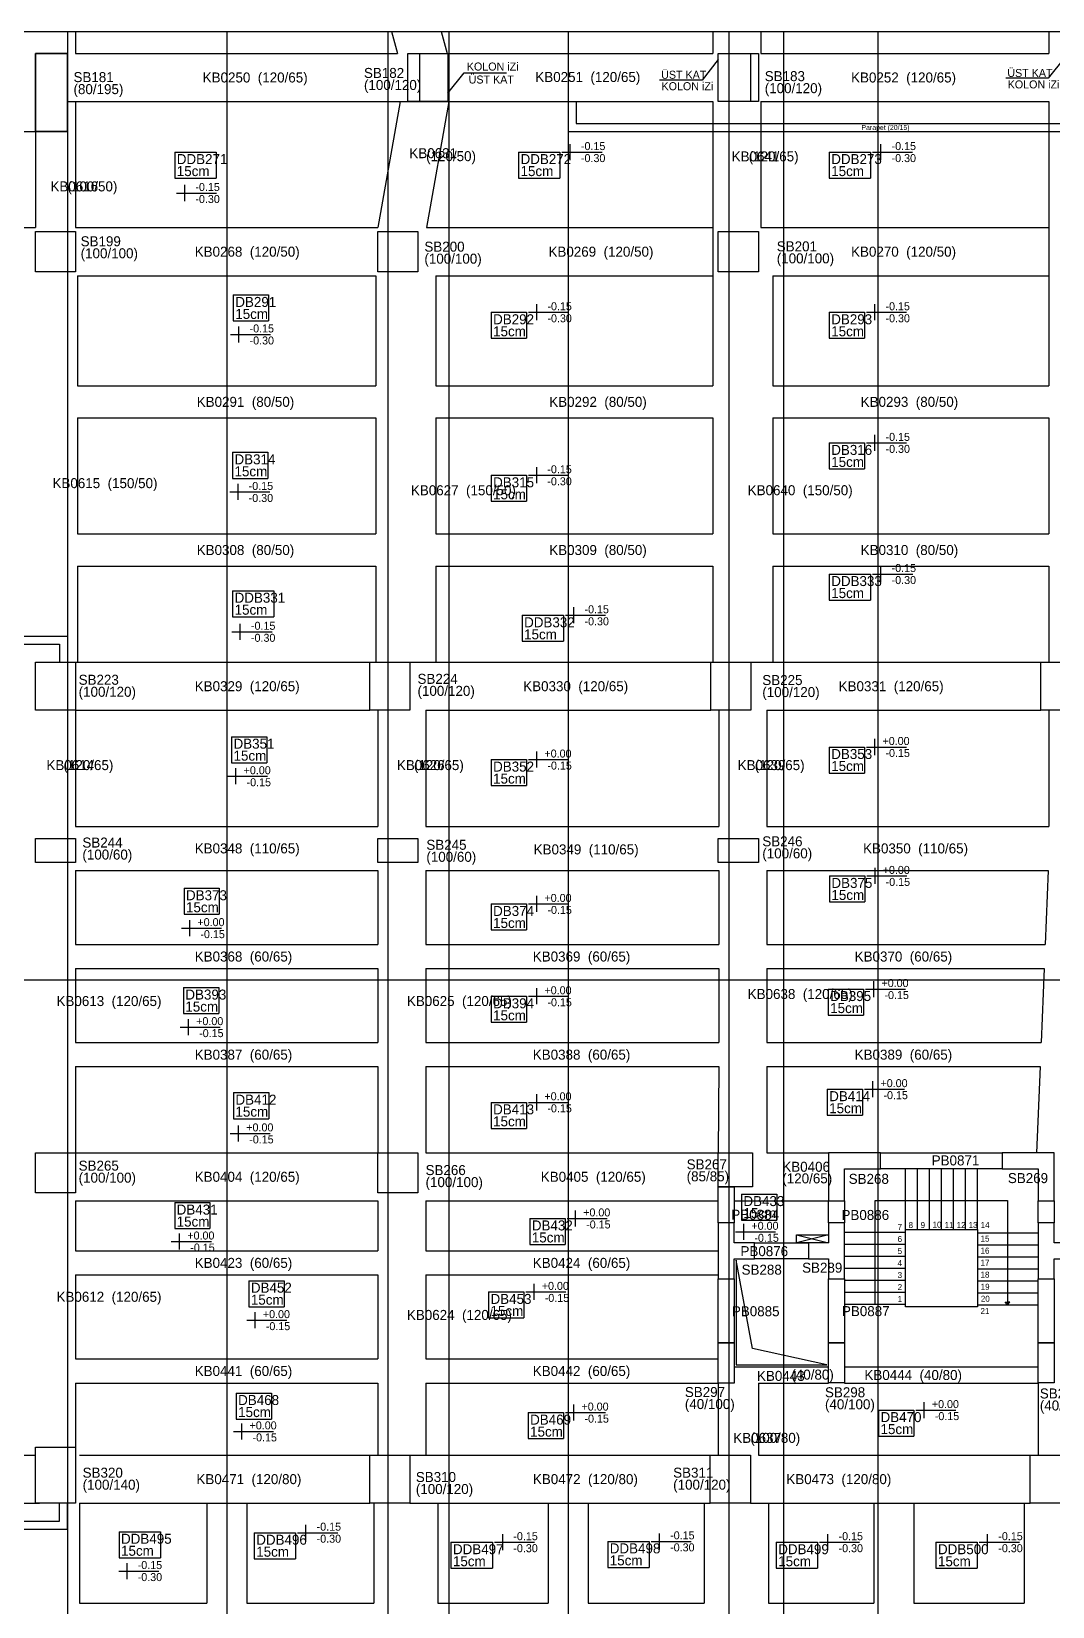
# Model space of a CAD drawing. Header units: millimetres. Extents: x -625658 to -607650, y -74589 to -67396.
# Drawn here: x -623250 to -620700, y -71491 to -67558 of the extents above; entities that cross this region are included whole.
import ezdxf

# ---------------------------------------------------------------- set-up
doc = ezdxf.new("R2010")
doc.units = ezdxf.units.MM
for name, color, linetype in [('KM Aks', 7, 'Continuous'), ('KM Döşeme Markası', 7, 'Continuous'), ('KM Döşeme Şaft', 7, 'Continuous'), ('KM Düşük Döşeme Tarama', 7, 'Continuous'), ('KM Kesik', 7, 'Continuous'), ('KM Kesit Simge', 7, 'Continuous'), ('KM Kiriş', 7, 'Continuous'), ('KM Kiriş Markası', 7, 'Continuous'), ('KM Kolon', 7, 'Continuous'), ('KM Kolon Markası', 7, 'Continuous'), ('KM Perde', 7, 'Continuous'), ('KM Perde Markası', 7, 'Continuous'), ('LGP-SLAB2', 7, 'Continuous'), ('REBAR_DET2', 7, 'Continuous'), ('REBAR_DET3', 7, 'Continuous'), ('VM Kiriş', 7, 'Continuous'), ('VM Kolon İzi', 7, 'Continuous'), ('VM Merdiven', 7, 'Continuous'), ('VM Merdiven Yazı', 7, 'Continuous'), ('VM Parapet', 7, 'Continuous'), ('VM Parapet Marka', 7, 'Continuous')]:
    doc.layers.add(name, color=color, linetype=linetype)

msp = doc.modelspace()

# ---------------------------------------------------------------- linework, layer by layer
at = {"layer": 'KM Aks'}
for p, q in [((-623159.8, -67558.4), (-623159.8, -73463.3)), ((-622762.3, -67558.4), (-622762.3, -73463.3)), ((-622359.8, -67558.4), (-622359.8, -73463.3)), ((-622207.8, -67558.4), (-622207.8, -73463.3)), ((-621909.8, -67558.4), (-621909.8, -73463.3)), ((-621508.8, -67558.4), (-621508.8, -73463.3)), ((-621372.3, -67558.4), (-621372.3, -73463.3)), ((-621136.3, -67558.4), (-621136.3, -73463.3))]:
    msp.add_line(p, q, dxfattribs=at)
at = {"layer": 'KM Döşeme Şaft'}
for p, q in [((-621339.9, -70563.2), (-621259.9, -70583.2)), ((-621259.9, -70563.2), (-621339.9, -70583.2))]:
    msp.add_line(p, q, dxfattribs=at)
msp.add_lwpolyline([(-621263.5, -70888.2), (-621449.4, -70847), (-621490, -70626.6), (-621490, -70888.2)], close=True, dxfattribs=at)
at = {"layer": 'KM Düşük Döşeme Tarama'}
msp.add_lwpolyline([(-624110, -67808.2), (-623160, -67808.2), (-623160, -67733.2), (-621909.8, -67733.2), (-621910, -67808.2), (-620359.9, -67808.2), (-620359.9, -67733.2), (-619109.8, -67733.2), (-619109.9, -67808.2), (-616124.9, -67808.2), (-616124.9, -67558.4)], dxfattribs=at)
at = {"layer": 'KM Kesik'}
msp.add_line((-625657.9, -67558.4), (-607650.4, -67558.4), dxfattribs=at)
at = {"layer": 'KM Kesit Simge'}
msp.add_line((-625446, -69926.2), (-608991.1, -69926.2), dxfattribs=at)
at = {"layer": 'KM Kiriş'}
for p, q in [((-623140, -67558.4), (-623140, -67613.2)), ((-622350.9, -67558.4), (-622336.2, -67613.2)), ((-622226.7, -67558.4), (-622211.9, -67613.2)), ((-621548.9, -67558.4), (-621548.9, -67613.2)), ((-621428.9, -67558.4), (-621428.9, -67613.2)), ((-620709.9, -67558.4), (-620709.9, -67613.2)), ((-623140, -67613.2), (-622336.2, -67613.2)), ((-622210, -67613.2), (-621548.9, -67613.2)), ((-621428.9, -67613.2), (-620709.9, -67613.2)), ((-623159.9, -67733.2), (-622310, -67733.2)), ((-623140, -67733.2), (-623140, -68048.2)), ((-622329.5, -67733.2), (-622385.3, -68048.2)), ((-622207.6, -67733.2), (-622263.4, -68048.2)), ((-622210, -67733.2), (-621548.9, -67733.2)), ((-621548.9, -67733.2), (-621548.9, -68168.2)), ((-621428.9, -67733.2), (-620709.9, -67733.2)), ((-621428.9, -67733.2), (-621428.9, -68048.2)), ((-620709.9, -67733.2), (-620709.9, -68168.2)), ((-624009.9, -67808.2), (-623239.9, -67808.2)), ((-623240, -67808.2), (-623240, -68048.2)), ((-623990, -68048.2), (-623240, -68048.2)), ((-623140, -68048.2), (-622385.3, -68048.2)), ((-622263.4, -68048.2), (-621548.9, -68048.2)), ((-621428.9, -68048.2), (-620709.9, -68048.2)), ((-623135, -68168.2), (-622390, -68168.2)), ((-623135, -68168.2), (-623135, -68443.2)), ((-622390, -68168.2), (-622390, -68443.2)), ((-622240, -68168.2), (-621548.9, -68168.2)), ((-622240, -68168.2), (-622240, -68443.2)), ((-621548.9, -68168.2), (-621548.9, -68443.2)), ((-621398.9, -68168.2), (-620709.9, -68168.2)), ((-621398.9, -68168.2), (-621398.9, -68443.2)), ((-620709.9, -68168.2), (-620709.9, -68443.2)), ((-623135, -68443.2), (-622390, -68443.2)), ((-622240, -68443.2), (-621548.9, -68443.2)), ((-621398.9, -68443.2), (-620709.9, -68443.2)), ((-623135, -68523.2), (-622390, -68523.2)), ((-623135, -68523.2), (-623135, -68813.2)), ((-622390, -68523.2), (-622390, -68813.2)), ((-622240, -68523.2), (-621548.9, -68523.2)), ((-622240, -68523.2), (-622240, -68813.2)), ((-621548.9, -68523.2), (-621548.9, -68813.2)), ((-621398.9, -68523.2), (-620709.9, -68523.2)), ((-621398.9, -68523.2), (-621398.9, -68813.2)), ((-620709.9, -68523.2), (-620709.9, -68813.2)), ((-623135, -68813.2), (-622390, -68813.2)), ((-622240, -68813.2), (-621548.9, -68813.2)), ((-621398.9, -68813.2), (-620709.9, -68813.2)), ((-623135, -68893.2), (-622390, -68893.2)), ((-623135, -68893.2), (-623135, -69133.3)), ((-622390, -68893.2), (-622390, -69133.3)), ((-622240, -68893.2), (-621548.9, -68893.2)), ((-622240, -68893.2), (-622240, -69133.3)), ((-621548.9, -68893.2), (-621548.9, -69133.3)), ((-621398.9, -68893.2), (-620709.9, -68893.2)), ((-621398.9, -68893.2), (-621398.9, -69133.3)), ((-620709.9, -68893.2), (-620709.9, -69133.3)), ((-623159.9, -69133.3), (-622405, -69133.3)), ((-622335, -69133.3), (-621553.9, -69133.3)), ((-621453.9, -69133.3), (-620729.9, -69133.3)), ((-623140, -69253.3), (-622405, -69253.3)), ((-623140, -69253.3), (-623140, -69543.3)), ((-622385, -69253.3), (-622385, -69543.3)), ((-622265, -69253.3), (-621553.9, -69253.3)), ((-622265, -69253.3), (-622265, -69543.3)), ((-621533.9, -69253.3), (-621533.9, -69543.3)), ((-621413.9, -69253.3), (-620729.9, -69253.3)), ((-621413.9, -69253.3), (-621413.9, -69543.3)), ((-620709.9, -69253.3), (-620709.9, -69543.3)), ((-623140, -69543.3), (-622385, -69543.3)), ((-622265, -69543.3), (-621533.9, -69543.3)), ((-621413.9, -69543.3), (-620709.9, -69543.3)), ((-623140, -69653.3), (-622385, -69653.3)), ((-623140, -69653.3), (-623140, -69838.3)), ((-622385, -69653.3), (-622385, -69838.3)), ((-622265, -69653.3), (-621533.9, -69653.3)), ((-622265, -69653.3), (-622265, -69838.3)), ((-621533.9, -69653.3), (-621533.9, -69838.3)), ((-621413.9, -69653.3), (-620711.2, -69653.3)), ((-621413.9, -69653.3), (-621413.9, -69838.3)), ((-620711.2, -69653.3), (-620718.8, -69838.3)), ((-623140, -69838.3), (-622385, -69838.3)), ((-622265, -69838.3), (-621533.9, -69838.3)), ((-621413.9, -69838.3), (-620718.8, -69838.3)), ((-623140, -69898.3), (-622385, -69898.3)), ((-623140, -69898.3), (-623140, -70083.3)), ((-622385, -69898.3), (-622385, -70083.3)), ((-622265, -69898.3), (-621533.9, -69898.3)), ((-622265, -69898.3), (-622265, -70083.3)), ((-621533.9, -69898.3), (-621533.9, -70083.3)), ((-621413.9, -69898.3), (-620721.2, -69898.3)), ((-621413.9, -69898.3), (-621413.9, -70083.3)), ((-620721.2, -69898.3), (-620728.8, -70083.3)), ((-623140, -70083.3), (-622385, -70083.3)), ((-622265, -70083.3), (-621533.9, -70083.3)), ((-621413.9, -70083.3), (-620728.8, -70083.3)), ((-623140, -70143.3), (-622385, -70143.3)), ((-623140, -70143.3), (-623140, -70358.3)), ((-622385, -70143.3), (-622385, -70358.3)), ((-622265, -70143.3), (-621533.9, -70143.3)), ((-622265, -70143.3), (-622265, -70358.3)), ((-621533.9, -70143.3), (-621534.9, -70358.3)), ((-621413.9, -70143.3), (-620731.3, -70143.3)), ((-621413.9, -70143.3), (-621413.9, -70358.3)), ((-620731.3, -70143.3), (-620740.1, -70358.3)), ((-623140, -70358.3), (-622385, -70358.3)), ((-622265, -70358.3), (-621534.9, -70358.3)), ((-621413.9, -70358.3), (-621259.9, -70358.3)), ((-623140, -70478.3), (-622385, -70478.3)), ((-623140, -70478.3), (-623140, -70603.3)), ((-622385, -70478.3), (-622385, -70603.3)), ((-622265, -70478.3), (-621534.9, -70478.3)), ((-622265, -70478.3), (-622265, -70603.3)), ((-621494.9, -70478.3), (-621259.9, -70478.3)), ((-623140, -70603.3), (-622385, -70603.3)), ((-622265, -70603.3), (-621534.9, -70603.3)), ((-623140, -70663.3), (-622385, -70663.3)), ((-623140, -70663.3), (-623140, -70873.3)), ((-622385, -70663.3), (-622385, -70873.3)), ((-622265, -70663.3), (-621534.9, -70663.3)), ((-622265, -70663.3), (-622265, -70873.3)), ((-623140, -70873.3), (-622385, -70873.3)), ((-622265, -70873.3), (-621534.9, -70873.3)), ((-621494.9, -70893.3), (-621259.9, -70893.3)), ((-621219.9, -70893.3), (-620735.9, -70893.3)), ((-623140, -70933.3), (-622385, -70933.3)), ((-623140, -70933.3), (-623140, -71093.4)), ((-622385, -70933.3), (-622385, -71113.3)), ((-622265, -70933.3), (-621534.9, -70933.3)), ((-622265, -70933.3), (-622265, -71113.3)), ((-621534.9, -70933.3), (-621534.9, -71113.3)), ((-621434.9, -70933.3), (-621259.9, -70933.3)), ((-621434.9, -70933.3), (-621434.9, -71113.3)), ((-621219.9, -70933.3), (-620735.9, -70933.3)), ((-620735.9, -70933.3), (-620735.9, -71113.3)), ((-623685, -71113.3), (-623240, -71113.3)), ((-623130, -71113.3), (-622712.5, -71113.3)), ((-622812.5, -71113.3), (-622405, -71113.3)), ((-622305, -71113.3), (-621860, -71113.3)), ((-621960, -71113.3), (-621554.9, -71113.3)), ((-621434.9, -71113.3), (-621046.4, -71113.3)), ((-621146.4, -71113.3), (-620755.9, -71113.3)), ((-623685, -71233.3), (-623230, -71233.3)), ((-623130, -71233.3), (-622712.5, -71233.3)), ((-623130, -71233.4), (-623130, -71483.3)), ((-622812.5, -71233.3), (-622405, -71233.3)), ((-622812.5, -71233.3), (-622812.5, -71483.3)), ((-622712.5, -71233.3), (-622712.5, -71483.3)), ((-622395, -71233.3), (-622395, -71483.3)), ((-622305, -71233.3), (-621860, -71233.3)), ((-622235, -71233.3), (-622235, -71483.3)), ((-621960, -71233.3), (-621554.9, -71233.3)), ((-621960, -71233.3), (-621960, -71483.3)), ((-621860, -71233.3), (-621860, -71483.3)), ((-621569.9, -71233.3), (-621569.9, -71483.3)), ((-621454.9, -71233.3), (-621046.4, -71233.3)), ((-621409.9, -71233.3), (-621409.9, -71483.3)), ((-621146.4, -71233.3), (-620755.9, -71233.3)), ((-621146.4, -71233.3), (-621146.4, -71483.3)), ((-621046.4, -71233.3), (-621046.4, -71483.3)), ((-620770.9, -71233.3), (-620770.9, -71483.3)), ((-623130, -71483.3), (-622812.5, -71483.3)), ((-622712.5, -71483.3), (-622395, -71483.3)), ((-622235, -71483.3), (-621960, -71483.3)), ((-621860, -71483.3), (-621569.9, -71483.3)), ((-621409.9, -71483.3), (-621146.4, -71483.3)), ((-621046.4, -71483.3), (-620770.9, -71483.3))]:
    msp.add_line(p, q, dxfattribs=at)
msp.add_lwpolyline([(-621339.9, -70563.2), (-621259.9, -70563.2), (-621259.9, -70583.2), (-621339.9, -70583.2)], close=True, dxfattribs=at)
at = {"layer": 'KM Kolon'}
for points in [[(-623240, -67613.2), (-623160, -67613.2), (-623160, -67808.2), (-623240, -67808.2)], [(-623240, -67613.2), (-623240, -67808.2), (-623159.8, -67808.2), (-623159.8, -67653.2), (-623160, -67653.2), (-623160, -67613.2)], [(-622310, -67613.2), (-622210, -67613.2), (-622210, -67733.2), (-622310, -67733.2)], [(-622280, -67613.2), (-622210, -67613.2), (-622210, -67733.2), (-622280, -67733.2)], [(-621534.9, -67613.2), (-621434.9, -67613.2), (-621434.9, -67733.2), (-621534.9, -67733.2)], [(-621534.9, -67613.2), (-621454.9, -67613.2), (-621454.9, -67733.2), (-621534.9, -67733.2)], [(-623240, -68058.2), (-623140, -68058.2), (-623140, -68158.2), (-623240, -68158.2)], [(-622385, -68058.2), (-622285, -68058.2), (-622285, -68158.2), (-622385, -68158.2)], [(-621534.9, -68058.2), (-621434.9, -68058.2), (-621434.9, -68158.2), (-621534.9, -68158.2)], [(-623240, -69133.3), (-623140, -69133.3), (-623140, -69253.3), (-623240, -69253.3)], [(-622405, -69133.3), (-622305, -69133.3), (-622305, -69253.3), (-622405, -69253.3)], [(-621553.9, -69133.3), (-621453.9, -69133.3), (-621453.9, -69253.3), (-621553.9, -69253.3)], [(-620729.9, -69133.3), (-620629.9, -69133.3), (-620629.9, -69253.3), (-620729.9, -69253.3)], [(-623240, -69573.3), (-623140, -69573.3), (-623140, -69633.3), (-623240, -69633.3)], [(-622385, -69573.3), (-622285, -69573.3), (-622285, -69633.3), (-622385, -69633.3)], [(-621534.9, -69573.3), (-621434.9, -69573.3), (-621434.9, -69633.3), (-621534.9, -69633.3)], [(-623240, -70358.3), (-623140, -70358.3), (-623140, -70458.3), (-623240, -70458.3)], [(-622385, -70358.3), (-622285, -70358.3), (-622285, -70458.3), (-622385, -70458.3)], [(-621534.9, -70358.3), (-621449.9, -70358.3), (-621449.9, -70443.3), (-621534.9, -70443.3)], [(-621259.9, -70478.3), (-621219.9, -70478.3), (-621219.9, -70398.3), (-621129.9, -70398.3), (-621129.9, -70358.3), (-621259.9, -70358.3)], [(-620825.9, -70358.3), (-620825.9, -70398.3), (-620735.9, -70398.3), (-620735.9, -70478.3), (-620695.9, -70478.3), (-620695.9, -70358.3)], [(-621494.9, -70533.3), (-621534.9, -70533.3), (-621534.9, -70673.3), (-621494.9, -70673.3), (-621494.9, -70623.3), (-621444.9, -70623.3), (-621444.9, -70583.3), (-621494.9, -70583.3)], [(-621259.9, -70673.3), (-621219.9, -70673.3), (-621219.9, -70533.3), (-621259.9, -70533.3), (-621259.9, -70583.3), (-621309.9, -70583.3), (-621309.9, -70623.3), (-621259.9, -70623.3)], [(-620695.9, -70533.3), (-620735.9, -70533.3), (-620735.9, -70673.3), (-620695.9, -70673.3), (-620695.9, -70623.3), (-620645.9, -70623.3), (-620645.9, -70583.3), (-620695.9, -70583.3)], [(-621534.9, -70833.3), (-621494.9, -70833.3), (-621494.9, -70933.3), (-621534.9, -70933.3)], [(-621259.9, -70833.2), (-621219.9, -70833.2), (-621219.9, -70933.2), (-621259.9, -70933.2)], [(-620735.9, -70833.2), (-620695.9, -70833.2), (-620695.9, -70933.2), (-620735.9, -70933.2)], [(-623240, -71093.3), (-623140, -71093.3), (-623140, -71233.3), (-623240, -71233.3)], [(-622405, -71113.3), (-622305, -71113.3), (-622305, -71233.3), (-622405, -71233.3)], [(-621554.9, -71113.3), (-621454.9, -71113.3), (-621454.9, -71233.3), (-621554.9, -71233.3)], [(-620755.9, -71113.3), (-620655.9, -71113.3), (-620655.9, -71233.3), (-620755.9, -71233.3)]]:
    msp.add_lwpolyline(points, close=True, dxfattribs=at)
at = {"layer": 'KM Perde'}
for points in [[(-621129.9, -70358.3), (-620825.9, -70358.3), (-620825.9, -70398.3), (-621129.9, -70398.3)], [(-621494.9, -70443.3), (-621494.9, -70533.3), (-621534.9, -70533.3), (-621534.9, -70443.3)], [(-621219.9, -70478.3), (-621219.9, -70533.3), (-621259.9, -70533.3), (-621259.9, -70478.3)], [(-620695.9, -70478.3), (-620695.9, -70533.3), (-620735.9, -70533.3), (-620735.9, -70478.3)], [(-621444.9, -70583.3), (-621309.9, -70583.3), (-621309.9, -70623.3), (-621444.9, -70623.3)], [(-621494.9, -70673.3), (-621494.9, -70833.3), (-621534.9, -70833.3), (-621534.9, -70673.3)], [(-621219.9, -70673.3), (-621219.9, -70833.2), (-621259.9, -70833.2), (-621259.9, -70673.3)], [(-620695.9, -70673.3), (-620695.9, -70833.2), (-620735.9, -70833.2), (-620735.9, -70673.3)]]:
    msp.add_lwpolyline(points, close=True, dxfattribs=at)
at = {"layer": 'LGP-SLAB2'}
for p, q in [((-622892.1, -67859.5), (-622788.8, -67859.5)), ((-622892.1, -67859.5), (-622892.1, -67924.5)), ((-622788.8, -67859.5), (-622788.8, -67924.5)), ((-622033.7, -67859.5), (-621930.3, -67859.5)), ((-622033.7, -67859.5), (-622033.7, -67924.5)), ((-621930.3, -67859.5), (-621930.3, -67924.5)), ((-621257.9, -67859.5), (-621154.6, -67859.5)), ((-621257.9, -67859.5), (-621257.9, -67924.5)), ((-621154.6, -67859.5), (-621154.6, -67924.5)), ((-622892.1, -67924.5), (-622788.8, -67924.5)), ((-622033.7, -67924.5), (-621930.3, -67924.5)), ((-621257.9, -67924.5), (-621154.6, -67924.5)), ((-622746, -68216.2), (-622657.9, -68216.2)), ((-622746, -68216.2), (-622746, -68281.2)), ((-622657.9, -68216.2), (-622657.9, -68281.2)), ((-622102.2, -68259.5), (-622014, -68259.5)), ((-622102.2, -68259.5), (-622102.2, -68324.5)), ((-622014, -68259.5), (-622014, -68324.5)), ((-621257.9, -68259.5), (-621169.8, -68259.5)), ((-621257.9, -68259.5), (-621257.9, -68324.5)), ((-621169.8, -68259.5), (-621169.8, -68324.5)), ((-622746, -68281.2), (-622657.9, -68281.2)), ((-622102.2, -68324.5), (-622014, -68324.5)), ((-621257.9, -68324.5), (-621169.8, -68324.5)), ((-621257.9, -68585.7), (-621169.7, -68585.7)), ((-621257.9, -68585.7), (-621257.9, -68650.7)), ((-621169.7, -68585.7), (-621169.7, -68650.7)), ((-622748, -68609.2), (-622659.8, -68609.2)), ((-622748, -68609.2), (-622748, -68674.2)), ((-622659.8, -68609.2), (-622659.8, -68674.2)), ((-622102.2, -68666.6), (-622014.2, -68666.6)), ((-622102.2, -68666.6), (-622102.2, -68731.6)), ((-622014.2, -68666.6), (-622014.2, -68731.6)), ((-621257.9, -68650.7), (-621169.7, -68650.7)), ((-622748, -68674.2), (-622659.8, -68674.2)), ((-622102.2, -68731.6), (-622014.2, -68731.6)), ((-621257.9, -68913.2), (-621154.5, -68913.2)), ((-621257.9, -68913.2), (-621257.9, -68978.2)), ((-621154.5, -68913.2), (-621154.5, -68978.2)), ((-622747.7, -68954.8), (-622644.4, -68954.8)), ((-622747.7, -68954.8), (-622747.7, -69019.8)), ((-622644.4, -68954.8), (-622644.4, -69019.8)), ((-621257.9, -68978.2), (-621154.5, -68978.2)), ((-622747.7, -69019.8), (-622644.4, -69019.8)), ((-622024.8, -69016.2), (-621921.4, -69016.2)), ((-622024.8, -69016.2), (-622024.8, -69081.2)), ((-621921.4, -69016.2), (-621921.4, -69081.2)), ((-622024.8, -69081.2), (-621921.4, -69081.2)), ((-622750.4, -69319.3), (-622662.4, -69319.3)), ((-622750.4, -69319.3), (-622750.4, -69384.3)), ((-622662.4, -69319.3), (-622662.4, -69384.3)), ((-622102.2, -69376.5), (-622014.1, -69376.5)), ((-622102.2, -69376.5), (-622102.2, -69441.5)), ((-622014.1, -69376.5), (-622014.1, -69441.5)), ((-621257.9, -69345.1), (-621169.9, -69345.1)), ((-621257.9, -69345.1), (-621257.9, -69410.1)), ((-621169.9, -69345.1), (-621169.9, -69410.1)), ((-622750.4, -69384.3), (-622662.4, -69384.3)), ((-621257.9, -69410.1), (-621169.9, -69410.1)), ((-622102.2, -69441.5), (-622014.1, -69441.5)), ((-621257.4, -69667), (-621169.4, -69667)), ((-621257.4, -69667), (-621257.4, -69732)), ((-621169.4, -69667), (-621169.4, -69732)), ((-622869.1, -69697.8), (-622781, -69697.8)), ((-622869.1, -69697.8), (-622869.1, -69762.8)), ((-622781, -69697.8), (-622781, -69762.8)), ((-622869.1, -69762.8), (-622781, -69762.8)), ((-622102.2, -69737), (-622014, -69737)), ((-622102.2, -69737), (-622102.2, -69802)), ((-622014, -69737), (-622014, -69802)), ((-621257.4, -69732), (-621169.4, -69732)), ((-622102.2, -69802), (-622014, -69802)), ((-622870.7, -69945.8), (-622782.5, -69945.8)), ((-622870.7, -69945.8), (-622870.7, -70010.8)), ((-622782.5, -69945.8), (-622782.5, -70010.8)), ((-621260.5, -69949.5), (-621172.4, -69949.5)), ((-621260.5, -69949.5), (-621260.5, -70014.5)), ((-621172.4, -69949.5), (-621172.4, -70014.5)), ((-622102.2, -69967.6), (-622014, -69967.6)), ((-622102.2, -69967.6), (-622102.2, -70032.6)), ((-622014, -69967.6), (-622014, -70032.6)), ((-622870.7, -70010.8), (-622782.5, -70010.8)), ((-622102.2, -70032.6), (-622014, -70032.6)), ((-621260.5, -70014.5), (-621172.4, -70014.5)), ((-621263, -70199.5), (-621174.9, -70199.5)), ((-621263, -70199.5), (-621263, -70264.5)), ((-621174.9, -70199.5), (-621174.9, -70264.5)), ((-622745.6, -70208.2), (-622657.5, -70208.2)), ((-622745.6, -70208.2), (-622745.6, -70273.2)), ((-622657.5, -70208.2), (-622657.5, -70273.2)), ((-622102.2, -70232.4), (-622014.1, -70232.4)), ((-622102.2, -70232.4), (-622102.2, -70297.4)), ((-622014.1, -70232.4), (-622014.1, -70297.4)), ((-622745.6, -70273.2), (-622657.5, -70273.2)), ((-621263, -70264.5), (-621174.9, -70264.5)), ((-622102.2, -70297.4), (-622014.1, -70297.4)), ((-621477.2, -70461.5), (-621389, -70461.5)), ((-621477.2, -70461.5), (-621477.2, -70526.5)), ((-621389, -70461.5), (-621389, -70526.5)), ((-622892.4, -70482.7), (-622804.3, -70482.7)), ((-622892.4, -70482.7), (-622892.4, -70547.7)), ((-622804.3, -70482.7), (-622804.3, -70547.7)), ((-622892.4, -70547.7), (-622804.3, -70547.7)), ((-622005.5, -70522.3), (-621917.3, -70522.3)), ((-622005.5, -70522.3), (-622005.5, -70587.3)), ((-621917.3, -70522.3), (-621917.3, -70587.3)), ((-621477.2, -70526.5), (-621389, -70526.5)), ((-622005.5, -70587.3), (-621917.3, -70587.3)), ((-622707.1, -70677.8), (-622619, -70677.8)), ((-622707.1, -70677.8), (-622707.1, -70742.8)), ((-622619, -70677.8), (-622619, -70742.8)), ((-622108.7, -70705.8), (-622020.7, -70705.8)), ((-622108.7, -70705.8), (-622108.7, -70770.8)), ((-622020.7, -70705.8), (-622020.7, -70770.8)), ((-622707.1, -70742.8), (-622619, -70742.8)), ((-622108.7, -70770.8), (-622020.7, -70770.8)), ((-622738.9, -70958.3), (-622650.7, -70958.3)), ((-622738.9, -70958.3), (-622738.9, -71023.3)), ((-622650.7, -70958.3), (-622650.7, -71023.3)), ((-622738.9, -71023.3), (-622650.7, -71023.3)), ((-622009.8, -71007.2), (-621921.5, -71007.2)), ((-622009.8, -71007.2), (-622009.8, -71072.2)), ((-621921.5, -71007.2), (-621921.5, -71072.2)), ((-621134.8, -71000.9), (-621046.7, -71000.9)), ((-621134.8, -71000.9), (-621134.8, -71065.9)), ((-621046.7, -71000.9), (-621046.7, -71065.9)), ((-621134.8, -71065.9), (-621046.7, -71065.9)), ((-622009.8, -71072.2), (-621921.5, -71072.2)), ((-623031.3, -71304.7), (-622928.1, -71304.7)), ((-623031.3, -71304.7), (-623031.3, -71369.7)), ((-622928.1, -71304.7), (-622928.1, -71369.7)), ((-622693.7, -71307.1), (-622590.3, -71307.1)), ((-622693.7, -71307.1), (-622693.7, -71372.1)), ((-622590.3, -71307.1), (-622590.3, -71372.1)), ((-622202.5, -71330.8), (-622099.1, -71330.8)), ((-622202.5, -71330.8), (-622202.5, -71395.8)), ((-622099.1, -71330.8), (-622099.1, -71395.8)), ((-621810.9, -71328.7), (-621707.6, -71328.7)), ((-621810.9, -71328.7), (-621810.9, -71393.7)), ((-621707.6, -71328.7), (-621707.6, -71393.7)), ((-621390.3, -71330.8), (-621287, -71330.8)), ((-621390.3, -71330.8), (-621390.3, -71395.8)), ((-621287, -71330.8), (-621287, -71395.8)), ((-620991.3, -71330.8), (-620888.1, -71330.8)), ((-620991.3, -71330.8), (-620991.3, -71395.8)), ((-620888.1, -71330.8), (-620888.1, -71395.8)), ((-623031.3, -71369.7), (-622928.1, -71369.7)), ((-622693.7, -71372.1), (-622590.3, -71372.1)), ((-622202.5, -71395.8), (-622099.1, -71395.8)), ((-621810.9, -71393.7), (-621707.6, -71393.7)), ((-621390.3, -71395.8), (-621287, -71395.8)), ((-620991.3, -71395.8), (-620888.1, -71395.8))]:
    msp.add_line(p, q, dxfattribs=at)
at = {"layer": 'REBAR_DET2'}
for p, q in [((-621905.3, -67839.5), (-621905.3, -67879.5)), ((-621129.6, -67839.5), (-621129.6, -67879.5)), ((-621925.3, -67859.5), (-621825.3, -67859.5)), ((-621149.6, -67859.5), (-621049.6, -67859.5)), ((-622868.1, -67941.7), (-622868.1, -67981.7)), ((-622888.1, -67961.7), (-622788.1, -67961.7)), ((-622009, -68259.5), (-621909, -68259.5)), ((-621989, -68239.5), (-621989, -68279.5)), ((-621164.8, -68259.5), (-621064.8, -68259.5)), ((-621144.8, -68239.5), (-621144.8, -68279.5)), ((-622752.8, -68314.9), (-622652.8, -68314.9)), ((-622732.8, -68294.9), (-622732.8, -68334.9)), ((-621164.7, -68585.7), (-621064.7, -68585.7)), ((-621144.7, -68565.7), (-621144.7, -68605.7)), ((-622009.2, -68666.6), (-621909.2, -68666.6)), ((-621989.2, -68646.6), (-621989.2, -68686.6)), ((-622755, -68708.2), (-622655, -68708.2)), ((-622735, -68688.2), (-622735, -68728.2)), ((-621129.5, -68893.2), (-621129.5, -68933.2)), ((-621149.5, -68913.2), (-621049.5, -68913.2)), ((-621916.4, -69016.2), (-621816.4, -69016.2)), ((-621896.4, -68996.2), (-621896.4, -69036.2)), ((-622749.3, -69057.4), (-622649.3, -69057.4)), ((-622729.3, -69037.4), (-622729.3, -69077.4)), ((-621144.9, -69325.1), (-621144.9, -69365.1)), ((-622009.1, -69376.5), (-621909.1, -69376.5)), ((-621989.1, -69356.5), (-621989.1, -69396.5)), ((-621164.9, -69345.1), (-621064.9, -69345.1)), ((-622740.2, -69398.1), (-622740.2, -69438.1)), ((-622760.2, -69418.1), (-622660.2, -69418.1)), ((-621144.4, -69647), (-621144.4, -69687)), ((-621164.4, -69667), (-621064.4, -69667)), ((-621989, -69717), (-621989, -69757)), ((-622009, -69737), (-621909, -69737)), ((-622875.6, -69797.4), (-622775.6, -69797.4)), ((-622855.6, -69777.4), (-622855.6, -69817.4)), ((-621989, -69947.6), (-621989, -69987.6)), ((-621167.4, -69949.5), (-621067.4, -69949.5)), ((-621147.4, -69929.5), (-621147.4, -69969.5)), ((-622009, -69967.6), (-621909, -69967.6)), ((-622878.7, -70044.6), (-622778.7, -70044.6)), ((-622858.7, -70024.6), (-622858.7, -70064.6)), ((-621169.9, -70199.5), (-621069.9, -70199.5)), ((-621149.9, -70179.5), (-621149.9, -70219.5)), ((-622009.1, -70232.4), (-621909.1, -70232.4)), ((-621989.1, -70212.4), (-621989.1, -70252.4)), ((-622753.6, -70310), (-622653.6, -70310)), ((-622733.6, -70290), (-622733.6, -70330)), ((-621892.3, -70502.3), (-621892.3, -70542.3)), ((-621912.3, -70522.3), (-621812.3, -70522.3)), ((-621492.2, -70555.7), (-621392.2, -70555.7)), ((-621472.2, -70535.7), (-621472.2, -70575.7)), ((-622900.8, -70580), (-622800.8, -70580)), ((-622880.8, -70560), (-622880.8, -70600)), ((-622015.7, -70705.8), (-621915.7, -70705.8)), ((-621995.7, -70685.8), (-621995.7, -70725.8)), ((-622712.2, -70776.3), (-622612.2, -70776.3)), ((-622692.2, -70756.3), (-622692.2, -70796.3)), ((-621896.5, -70987.2), (-621896.5, -71027.2)), ((-621021.7, -70980.9), (-621021.7, -71020.9)), ((-621916.5, -71007.2), (-621816.5, -71007.2)), ((-621041.7, -71000.9), (-620941.7, -71000.9)), ((-622745.4, -71054.1), (-622645.4, -71054.1)), ((-622725.4, -71034.1), (-622725.4, -71074.1)), ((-622565.3, -71287.1), (-622565.3, -71327.1)), ((-622585.3, -71307.1), (-622485.3, -71307.1)), ((-622094.1, -71330.8), (-621994.1, -71330.8)), ((-622074.1, -71310.8), (-622074.1, -71350.8)), ((-621702.6, -71328.7), (-621602.6, -71328.7)), ((-621682.6, -71308.7), (-621682.6, -71348.7)), ((-621282, -71330.8), (-621182, -71330.8)), ((-621262, -71310.8), (-621262, -71350.8)), ((-620883.1, -71330.8), (-620783.1, -71330.8)), ((-620863.1, -71310.8), (-620863.1, -71350.8)), ((-623012.1, -71382.9), (-623012.1, -71422.9)), ((-623032.1, -71402.9), (-622932.1, -71402.9))]:
    msp.add_line(p, q, dxfattribs=at)
at = {"layer": 'VM Kiriş'}
for p, q in [((-621219.8, -70556.3), (-621067.8, -70556.3)), ((-620887.8, -70558.3), (-620735.8, -70558.3)), ((-621219.8, -70736.3), (-621067.8, -70736.3)), ((-620887.8, -70738.3), (-620735.8, -70738.3))]:
    msp.add_line(p, q, dxfattribs=at)
at = {"layer": 'VM Kolon İzi'}
for points in [[(-621534.9, -67628.4), (-621575.2, -67679.7), (-621681.4, -67679.7)], [(-620670.6, -67623.8), (-620710.9, -67675.2), (-620817.1, -67675.2)], [(-622210, -67712.6), (-622169.7, -67661.2), (-622063.5, -67661.2)]]:
    msp.add_lwpolyline(points, dxfattribs=at)
at = {"layer": 'VM Merdiven'}
for p, q in [((-621067.8, -70550.3), (-621067.8, -70398.3)), ((-621037.8, -70550.3), (-621037.8, -70398.3)), ((-621007.8, -70550.3), (-621007.8, -70398.3)), ((-620977.8, -70550.3), (-620977.8, -70398.3)), ((-620947.8, -70550.3), (-620947.8, -70398.3)), ((-620917.8, -70550.3), (-620917.8, -70398.3)), ((-620887.8, -70550.3), (-620887.8, -70398.3)), ((-621219.8, -70586.3), (-621067.8, -70586.3)), ((-620887.8, -70588.3), (-620735.8, -70588.3)), ((-621219.8, -70616.3), (-621067.8, -70616.3)), ((-620887.8, -70618.3), (-620735.8, -70618.3)), ((-621219.8, -70646.3), (-621067.8, -70646.3)), ((-620887.8, -70648.3), (-620735.8, -70648.3)), ((-621219.8, -70676.3), (-621067.8, -70676.3)), ((-621219.8, -70706.3), (-621067.8, -70706.3)), ((-620887.8, -70678.3), (-620735.8, -70678.3)), ((-620887.8, -70708.3), (-620735.8, -70708.3))]:
    msp.add_line(p, q, dxfattribs=at)
for points in [[(-621142.8, -70736.3), (-621142.8, -70477.3), (-620812.8, -70477.3), (-620812.8, -70738.3)], [(-621067.8, -70743.3), (-621067.8, -70550.3), (-620887.8, -70550.3), (-620887.8, -70743.3), (-621067.8, -70743.3)], [(-620812.8, -70738.3), (-620818.9, -70731.1), (-620812.8, -70731.1)], [(-620812.8, -70738.3), (-620806.8, -70731.1), (-620812.8, -70731.1)]]:
    msp.add_lwpolyline(points, dxfattribs=at)
at = {"layer": 'VM Parapet'}
for p, q in [((-621910, -67733.2), (-621910, -67808.2)), ((-621890, -67733.2), (-621890, -67788.2)), ((-621890, -67788.2), (-620379.9, -67788.2)), ((-621910, -67808.2), (-620359.9, -67808.2)), ((-624110, -69068.3), (-623160, -69068.3)), ((-624090, -69088.3), (-623180, -69088.3)), ((-623180, -69088.3), (-623180, -69133.3)), ((-623160, -69068.3), (-623160, -69133.3))]:
    msp.add_line(p, q, dxfattribs=at)
for points in [[(-624090, -71233.3), (-624090, -71278.3), (-623805, -71278.3), (-623805, -71263.3), (-623465, -71263.3), (-623465, -71278.3), (-623180, -71278.3), (-623180, -71233.3)], [(-623485, -71283.3), (-623485, -71298.3), (-623160, -71298.3), (-623160, -71233.3)]]:
    msp.add_lwpolyline(points, dxfattribs=at)

# ---------------------------------------------------------------- texts
at = {"layer": 'KM Döşeme Markası'}
for s, p in [('DDB271', (-622887.1, -67889.5)), ('DDB272', (-622028.7, -67889.5)), ('DDB273', (-621252.9, -67889.5)), ('15cm', (-622887.1, -67919.5)), ('15cm', (-622028.7, -67919.5)), ('15cm', (-621252.9, -67919.5)), ('DB291', (-622741, -68246.2)), ('15cm', (-622741, -68276.2)), ('DB292', (-622097.2, -68289.5)), ('DB293', (-621252.9, -68289.5)), ('15cm', (-622097.2, -68319.5)), ('15cm', (-621252.9, -68319.5)), ('DB316', (-621252.9, -68615.7)), ('DB314', (-622743, -68639.2)), ('15cm', (-621252.9, -68645.7)), ('15cm', (-622743, -68669.2)), ('15cm', (-622097.2, -68726.6)), ('DB315', (-622097.2, -68696.6)), ('DDB333', (-621252.9, -68943.2)), ('DDB331', (-622742.7, -68984.8)), ('15cm', (-621252.9, -68973.2)), ('15cm', (-622742.7, -69014.8)), ('DDB332', (-622019.8, -69046.2)), ('15cm', (-622019.8, -69076.2)), ('DB351', (-622745.4, -69349.3)), ('15cm', (-622745.4, -69379.3)), ('DB353', (-621252.9, -69375.1)), ('15cm', (-622097.2, -69436.5)), ('DB352', (-622097.2, -69406.5)), ('15cm', (-621252.9, -69405.1)), ('DB375', (-621252.4, -69697)), ('DB373', (-622864.1, -69727.8)), ('15cm', (-621252.4, -69727)), ('15cm', (-622864.1, -69757.8)), ('DB374', (-622097.2, -69767)), ('15cm', (-622097.2, -69797)), ('DB393', (-622865.7, -69975.8)), ('DB395', (-621255.5, -69979.5)), ('15cm', (-622865.7, -70005.8)), ('15cm', (-622097.2, -70027.6)), ('DB394', (-622097.2, -69997.6)), ('15cm', (-621255.5, -70009.5)), ('DB412', (-622740.6, -70238.2)), ('DB413', (-622097.2, -70262.4)), ('15cm', (-621258, -70259.5)), ('DB414', (-621258, -70229.5)), ('15cm', (-622740.6, -70268.2)), ('15cm', (-622097.2, -70292.4)), ('DB433', (-621472.2, -70491.5)), ('15cm', (-622887.4, -70542.7)), ('DB431', (-622887.4, -70512.7)), ('15cm', (-621472.2, -70521.5)), ('15cm', (-622000.5, -70582.3)), ('DB432', (-622000.5, -70552.3)), ('15cm', (-622702.1, -70737.8)), ('DB452', (-622702.1, -70707.8)), ('DB453', (-622103.7, -70735.8)), ('15cm', (-622103.7, -70765.8)), ('DB468', (-622733.9, -70988.3)), ('15cm', (-622733.9, -71018.3)), ('DB469', (-622004.8, -71037.2)), ('DB470', (-621129.8, -71030.9)), ('15cm', (-622004.8, -71067.2)), ('15cm', (-621129.8, -71060.9)), ('15cm', (-623026.3, -71364.7)), ('DDB495', (-623026.3, -71334.7)), ('15cm', (-622688.7, -71367.1)), ('DDB496', (-622688.7, -71337.1)), ('DDB497', (-622197.5, -71360.8)), ('DDB498', (-621805.9, -71358.7)), ('DDB499', (-621385.3, -71360.8)), ('DDB500', (-620986.3, -71360.8)), ('15cm', (-622197.5, -71390.8)), ('15cm', (-621805.9, -71388.7)), ('15cm', (-621385.3, -71390.8)), ('15cm', (-620986.3, -71390.8))]:
    msp.add_text(s, height=25, dxfattribs=at).set_placement(p)
at = {"layer": 'KM Kiriş Markası'}
for s, p in [('KB0250  (120/65)', (-622822.4, -67685.7)), ('KB0251  (120/65)', (-621991.7, -67684.5)), ('KB0252  (120/65)', (-621203.3, -67685.7)), ('KB0631', (-622306.3, -67874.8)), ('(120/50)', (-622264.5, -67882.2)), ('KB0641', (-621501.4, -67882.8)), ('(120/65)', (-621458.9, -67882.8)), ('KB0616', (-623202.5, -67957.7)), ('(100/50)', (-623160, -67957.7)), ('KB0268  (120/50)', (-622842.3, -68120.7)), ('KB0269  (120/50)', (-621958.9, -68120.7)), ('KB0270  (120/50)', (-621203.3, -68120.7)), ('KB0291  (80/50)', (-622837.3, -68495.7)), ('KB0292  (80/50)', (-621957, -68495.7)), ('KB0293  (80/50)', (-621179.3, -68495.7)), ('KB0615  (150/50)', (-623197.4, -68698.7)), ('KB0627  (150/50)', (-622302.4, -68716.5)), ('KB0640  (150/50)', (-621461.4, -68716.4)), ('KB0308  (80/50)', (-622837.3, -68865.7)), ('KB0309  (80/50)', (-621957, -68865.7)), ('KB0310  (80/50)', (-621179.3, -68865.7)), ('KB0329  (120/65)', (-622842.3, -69205.8)), ('KB0330  (120/65)', (-622022, -69205.8)), ('KB0331  (120/65)', (-621234.3, -69205.8)), ('KB0614', (-623212.5, -69402.8)), ('(120/65)', (-623170, -69402.8)), ('KB0626', (-622337.4, -69402.8)), ('(120/65)', (-622294.9, -69402.8)), ('KB0639', (-621486.4, -69402.8)), ('(120/65)', (-621443.9, -69402.8)), ('KB0348  (110/65)', (-622842.3, -69610.8)), ('KB0349  (110/65)', (-621995.9, -69613.3)), ('KB0350  (110/65)', (-621173.3, -69610.8)), ('KB0368  (60/65)', (-622842.3, -69880.8)), ('KB0369  (60/65)', (-621998.1, -69880.8)), ('KB0370  (60/65)', (-621194.3, -69880.8)), ('KB0613  (120/65)', (-623187.4, -69992)), ('KB0625  (120/65)', (-622312.4, -69991.9)), ('KB0638  (120/65)', (-621461.4, -69974.4)), ('KB0387  (60/65)', (-622842.3, -70125.8)), ('KB0388  (60/65)', (-621998.1, -70125.8)), ('KB0389  (60/65)', (-621194.3, -70125.8)), ('KB0406', (-621375, -70405.8)), ('KB0404  (120/65)', (-622842.3, -70430.8)), ('KB0405  (120/65)', (-621978.1, -70430.8)), ('(120/65)', (-621375, -70434.8)), ('KB0423  (60/65)', (-622842.3, -70645.8)), ('KB0424  (60/65)', (-621998.1, -70645.8)), ('KB0612  (120/65)', (-623187.4, -70730.5)), ('KB0624  (120/65)', (-622312.4, -70775.8)), ('KB0441  (60/65)', (-622842.3, -70915.8)), ('KB0442  (60/65)', (-621998.1, -70915.8)), ('KB0443', (-621438.2, -70928)), ('(40/80)', (-621352.4, -70924.8)), ('KB0444  (40/80)', (-621169.9, -70925.8)), ('KB0637', (-621497.4, -71082.8)), ('(100/80)', (-621454.9, -71082.8)), ('KB0471  (120/80)', (-622838, -71185.8)), ('KB0472  (120/80)', (-621997.8, -71185.8)), ('KB0473  (120/80)', (-621364.9, -71185.8))]:
    msp.add_text(s, height=25, dxfattribs=at).set_placement(p)
at = {"layer": 'KM Kolon Markası'}
for s, p in [('SB181', (-623145, -67684.8)), ('SB182', (-622419.7, -67674.4)), ('(100/120)', (-622419.7, -67704.4)), ('SB183', (-621418.9, -67682.4)), ('(100/120)', (-621418.9, -67712.4)), ('(80/195)', (-623145, -67714.8)), ('SB199', (-623127.2, -68094.7)), ('(100/100)', (-623127.2, -68124.7)), ('SB200', (-622268.8, -68108.2)), ('(100/100)', (-622268.8, -68138.2)), ('SB201', (-621388.9, -68107.4)), ('(100/100)', (-621388.9, -68137.4)), ('SB223', (-623132.2, -69189.7)), ('SB224', (-622286, -69187.4)), ('SB225', (-621425, -69190.4)), ('(100/120)', (-623132.2, -69219.7)), ('(100/120)', (-622286, -69217.4)), ('(100/120)', (-621425, -69220.4)), ('SB244', (-623122.8, -69596.2)), ('SB246', (-621425, -69593.1)), ('(100/60)', (-623122.8, -69626.2)), ('SB245', (-622263.9, -69601.8)), ('(100/60)', (-622263.9, -69631.8)), ('(100/60)', (-621425, -69623.1)), ('SB265', (-623132.2, -70403)), ('SB266', (-622265.9, -70414.1)), ('SB267', (-621613.9, -70399.7)), ('(100/100)', (-623132.2, -70433)), ('(100/100)', (-622265.9, -70444.1)), ('(85/85)', (-621613.9, -70429.7)), ('SB268', (-621209.3, -70436)), ('SB269', (-620811.8, -70434.1)), ('SB289', (-621325.6, -70657.8)), ('SB288', (-621476.7, -70662.8)), ('SB297', (-621618.4, -70968.3)), ('SB298', (-621268.5, -70968.9)), ('SB299', (-620732, -70971.9)), ('(40/100)', (-621618.4, -70998.3)), ('(40/100)', (-621268.5, -70998.9)), ('(40/100)', (-620732, -71001.9)), ('SB320', (-623122.2, -71169.7)), ('SB311', (-621647.6, -71169.6)), ('(100/140)', (-623122.2, -71199.7)), ('SB310', (-622290.2, -71180.5)), ('(100/120)', (-622290.2, -71210.5)), ('(100/120)', (-621647.6, -71199.6))]:
    msp.add_text(s, height=25, dxfattribs=at).set_placement(p)
at = {"layer": 'KM Perde Markası'}
for s, p in [('PB0871 ', (-621002, -70389.9)), ('PB0884 ', (-621502.4, -70525.5)), ('PB0886', (-621227.2, -70526.2)), ('PB0876 ', (-621479.5, -70616.5)), ('PB0885 ', (-621500.9, -70766.5)), ('PB0887 ', (-621226.1, -70766.3))]:
    msp.add_text(s, height=25, dxfattribs=at).set_placement(p)
at = {"layer": 'REBAR_DET3'}
for s, p in [(' -0.15', (-621885.3, -67854.5)), (' -0.15', (-621109.6, -67854.5)), (' -0.30', (-621885.3, -67884.5)), (' -0.30', (-621109.6, -67884.5)), (' -0.15', (-622848.1, -67956.7)), (' -0.30', (-622848.1, -67986.7)), (' -0.15', (-621969, -68254.5)), (' -0.15', (-621124.8, -68254.5)), (' -0.30', (-621969, -68284.5)), (' -0.30', (-621124.8, -68284.5)), (' -0.15', (-622712.8, -68309.9)), (' -0.30', (-622712.8, -68339.9)), (' -0.15', (-621124.7, -68580.7)), (' -0.30', (-621124.7, -68610.7)), (' -0.15', (-621969.2, -68661.6)), (' -0.15', (-622715, -68703.2)), (' -0.30', (-621969.2, -68691.6)), (' -0.30', (-622715, -68733.2)), (' -0.15', (-621109.5, -68908.2)), (' -0.30', (-621109.5, -68938.2)), (' -0.15', (-621876.4, -69011.2)), (' -0.30', (-621876.4, -69041.2)), (' -0.15', (-622709.3, -69052.4)), (' -0.30', (-622709.3, -69082.4)), ('+0.00', (-621124.9, -69340.1)), ('+0.00', (-621969.1, -69371.5)), (' -0.15', (-621124.9, -69370.1)), ('+0.00', (-622720.2, -69413.1)), (' -0.15', (-621969.1, -69401.5)), (' -0.15', (-622720.2, -69443.1)), ('+0.00', (-621124.4, -69662)), (' -0.15', (-621124.4, -69692)), ('+0.00', (-621969, -69732)), (' -0.15', (-621969, -69762)), ('+0.00', (-622835.6, -69792.4)), (' -0.15', (-622835.6, -69822.4)), ('+0.00', (-621127.4, -69944.5)), ('+0.00', (-621969, -69962.6)), (' -0.15', (-621127.4, -69974.5)), (' -0.15', (-621969, -69992.6)), ('+0.00', (-622838.7, -70039.6)), (' -0.15', (-622838.7, -70069.6)), ('+0.00', (-621129.9, -70194.5)), ('+0.00', (-621969.1, -70227.4)), (' -0.15', (-621969.1, -70257.4)), (' -0.15', (-621129.9, -70224.5)), ('+0.00', (-622713.6, -70305)), (' -0.15', (-622713.6, -70335)), ('+0.00', (-621872.3, -70517.3)), ('+0.00', (-622860.8, -70575)), (' -0.15', (-621872.3, -70547.3)), ('+0.00', (-621452.2, -70550.7)), (' -0.15', (-622860.8, -70605)), (' -0.15', (-621452.2, -70580.7)), ('+0.00', (-621975.7, -70700.8)), (' -0.15', (-621975.7, -70730.8)), ('+0.00', (-622672.2, -70771.3)), (' -0.15', (-622672.2, -70801.3)), ('+0.00', (-621876.5, -71002.2)), ('+0.00', (-621001.7, -70995.9)), ('+0.00', (-622705.4, -71049.1)), (' -0.15', (-621876.5, -71032.2)), (' -0.15', (-621001.7, -71025.9)), (' -0.15', (-622705.4, -71079.1)), (' -0.15', (-622545.3, -71302.1)), (' -0.15', (-621662.6, -71323.7)), (' -0.30', (-622545.3, -71332.1)), (' -0.15', (-622054.1, -71325.8)), (' -0.30', (-622054.1, -71355.8)), (' -0.30', (-621662.6, -71353.7)), (' -0.15', (-621242, -71325.8)), (' -0.30', (-621242, -71355.8)), (' -0.15', (-620843.1, -71325.8)), (' -0.30', (-620843.1, -71355.8)), (' -0.15', (-622992.1, -71397.9)), (' -0.30', (-622992.1, -71427.9))]:
    msp.add_text(s, height=20, dxfattribs=at).set_placement(p)
at = {"layer": 'VM Kolon İzi'}
for s, p in [('KOLON iZi', (-622162.9, -67655.9)), ('ÜST KAT', (-622158.3, -67688.3)), ('ÜST KAT', (-621677.6, -67676.4)), ('KOLON iZi', (-621676.7, -67705)), ('ÜST KAT', (-620813.2, -67671.9)), ('KOLON iZi', (-620812.3, -67700.5))]:
    msp.add_text(s, height=20, dxfattribs=at).set_placement(p)
at = {"layer": 'VM Merdiven Yazı'}
for s, p in [('7', (-621087.1, -70551.2)), ('8', (-621059.8, -70546.3)), ('9', (-621029.8, -70546.3)), ('10', (-620999.9, -70545.4)), ('11', (-620969.8, -70546.3)), ('12', (-620939.8, -70546.3)), ('13', (-620909.8, -70546.3)), ('14', (-620879.8, -70546.3)), ('5', (-621087.1, -70611.2)), ('6', (-621087.1, -70581.2)), ('15', (-620880.1, -70580.2)), ('16', (-620880.1, -70610.2)), ('4', (-621087.1, -70640.9)), ('17', (-620880.1, -70640.2)), ('3', (-621087.1, -70671.2)), ('18', (-620880.1, -70670.2)), ('2', (-621087.1, -70701.2)), ('19', (-620879.8, -70700.5)), ('1', (-621087.2, -70731)), ('21', (-620880.3, -70761.2)), ('20', (-620879.3, -70730.4))]:
    msp.add_text(s, height=15, dxfattribs=at).set_placement(p)
at = {"layer": 'VM Parapet Marka'}
msp.add_text('Parapet (20/15)', height=12.5, dxfattribs=at).set_placement((-621177.3, -67804.3))

doc.saveas('drawing.dxf')
